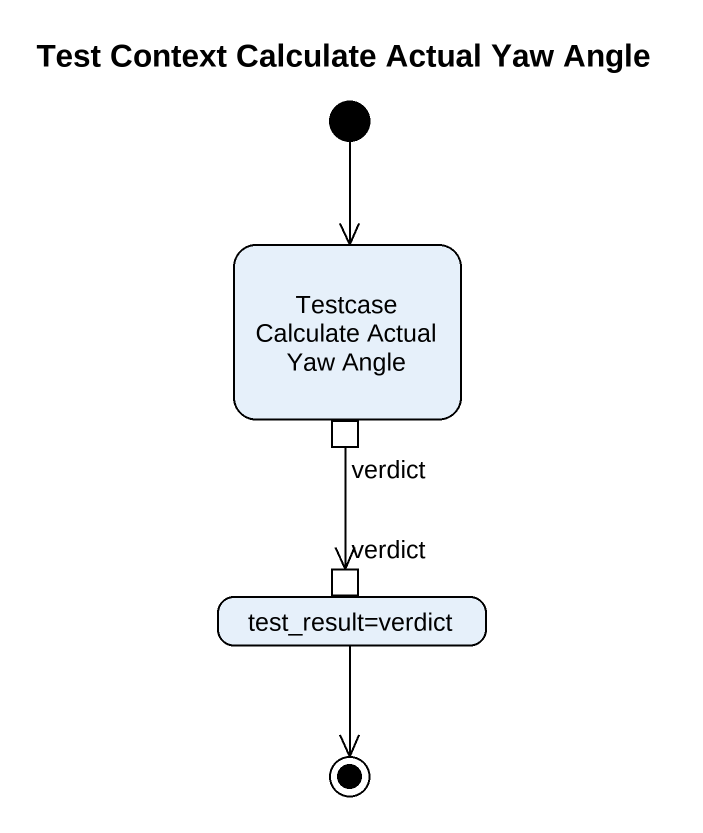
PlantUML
@startuml
title Test Context Calculate Actual Yaw Angle
hide empty description
state "Testcase Calculate Actual Yaw Angle" as Testcase_Calculate_Actual {
  state verdict <<outputPin>>
}
state "test_result=verdict" as test_result_verdict {
  state "verdict" as verdict_2 <<inputPin>>
}
[*] --> Testcase_Calculate_Actual
verdict --> verdict_2
test_result_verdict --> [*]
@enduml
